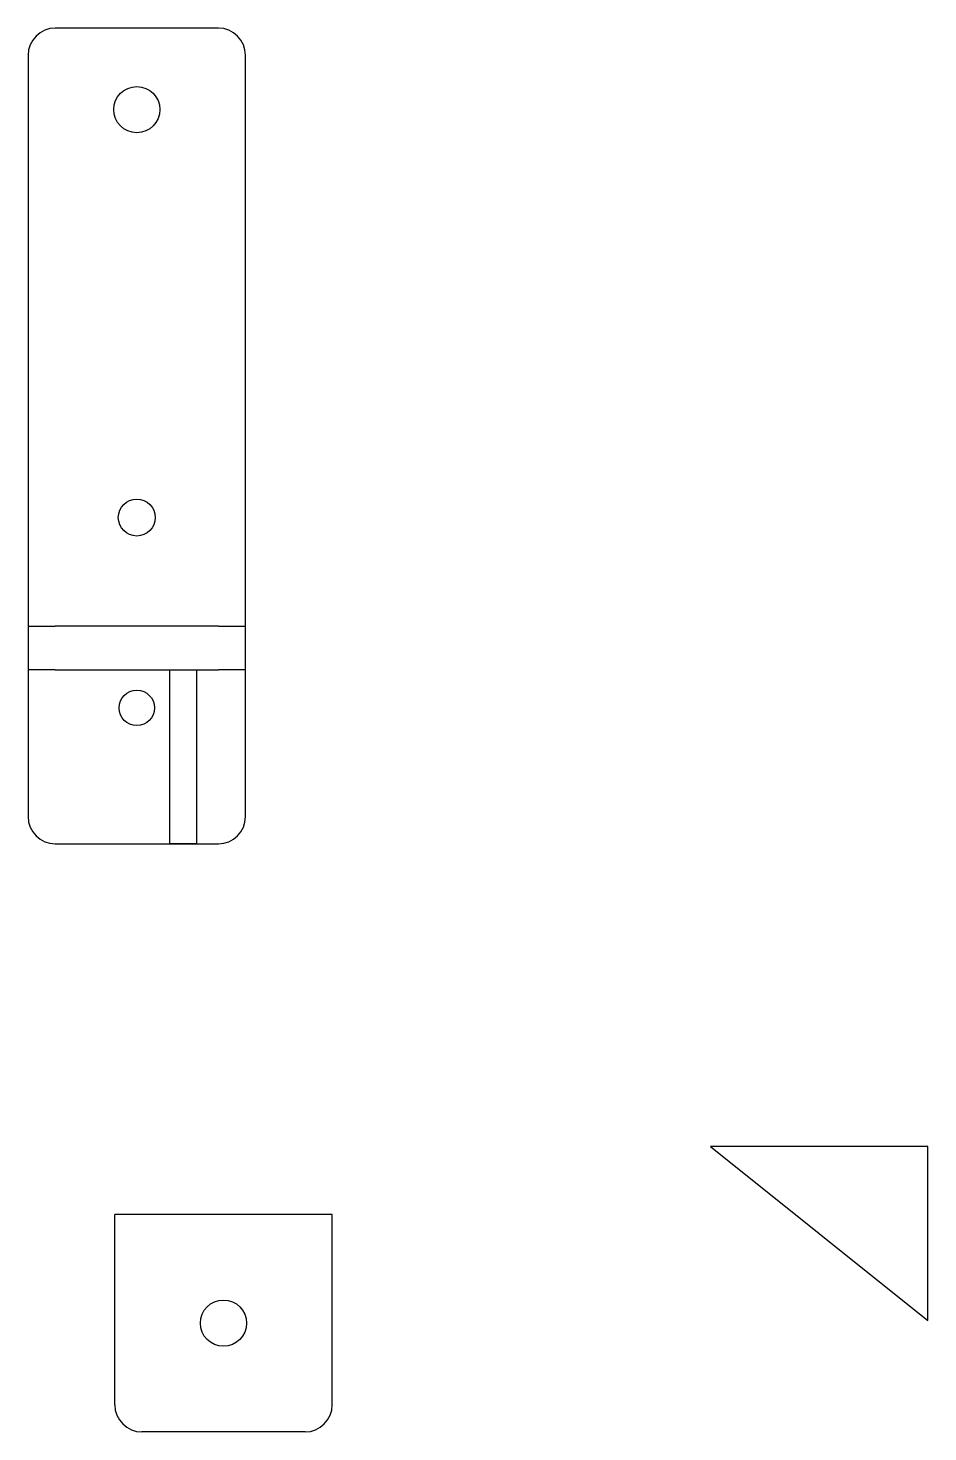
# Model space of a CAD drawing. Extents: x 0 to 2826, y 0 to 813.
# Drawn here: x 499.5 to 665, y 24.9 to 283 of the extents above; entities that cross this region are included whole.
import ezdxf

# ---------------------------------------------------------------- set-up
doc = ezdxf.new("R2010")
doc.units = 0
doc.layers.get('0').update_dxf_attribs({"linetype": 'CONTINUOUS'})
doc.layers.add('MARCADO', color=5, linetype='CONTINUOUS')

msp = doc.modelspace()

# ---------------------------------------------------------------- linework, layer by layer
at = {"color": 7, "linetype": 'Continuous'}
for p, q in [((534.49, 283.047), (504.49, 283.047)), ((499.49, 278.047), (499.49, 165.047)), ((539.49, 165.047), (539.49, 278.047)), ((499.49, 165.047), (499.49, 138.047)), ((539.49, 138.047), (539.49, 165.047)), ((504.49, 133.047), (534.49, 133.047)), ((530.49, 133.047), (525.49, 133.047)), ((665.005, 77.387), (625.005, 77.387)), ((625.005, 77.387), (665.005, 45.387)), ((665.005, 45.387), (665.005, 77.387)), ((520.434, 64.906), (515.434, 64.906)), ((515.434, 29.906), (515.434, 64.906)), ((550.434, 64.906), (520.434, 64.906)), ((555.434, 64.906), (550.434, 64.906)), ((555.434, 29.906), (555.434, 64.906)), ((550.434, 24.906), (520.434, 24.906))]:
    msp.add_line(p, q, dxfattribs=at)
for centre, radius in [((519.49, 268.047), 4.25), ((519.49, 193.047), 3.4), ((519.49, 158.047), 3.25), ((535.434, 44.906), 4.25)]:
    msp.add_circle(centre, radius, dxfattribs=at)
for centre, start, end in [((504.49, 278.047), 90, 180), ((534.49, 278.047), 0, 90), ((504.49, 138.047), 180, 270), ((534.49, 138.047), 270, 0), ((520.434, 29.906), 180, 270), ((550.434, 29.906), 270, 0)]:
    msp.add_arc(centre, 5, start, end, dxfattribs=at)
at = {"layer": 'MARCADO', "linetype": 'Continuous'}
for p, q in [((499.49, 173.047), (504.49, 173.047)), ((534.49, 173.047), (504.49, 173.047)), ((534.49, 173.047), (539.49, 173.047)), ((504.49, 165.047), (499.49, 165.047)), ((504.49, 165.047), (534.49, 165.047)), ((525.49, 165.047), (525.49, 133.047)), ((530.49, 165.047), (530.49, 133.047)), ((539.49, 165.047), (534.49, 165.047))]:
    msp.add_line(p, q, dxfattribs=at)

doc.saveas('drawing.dxf')
